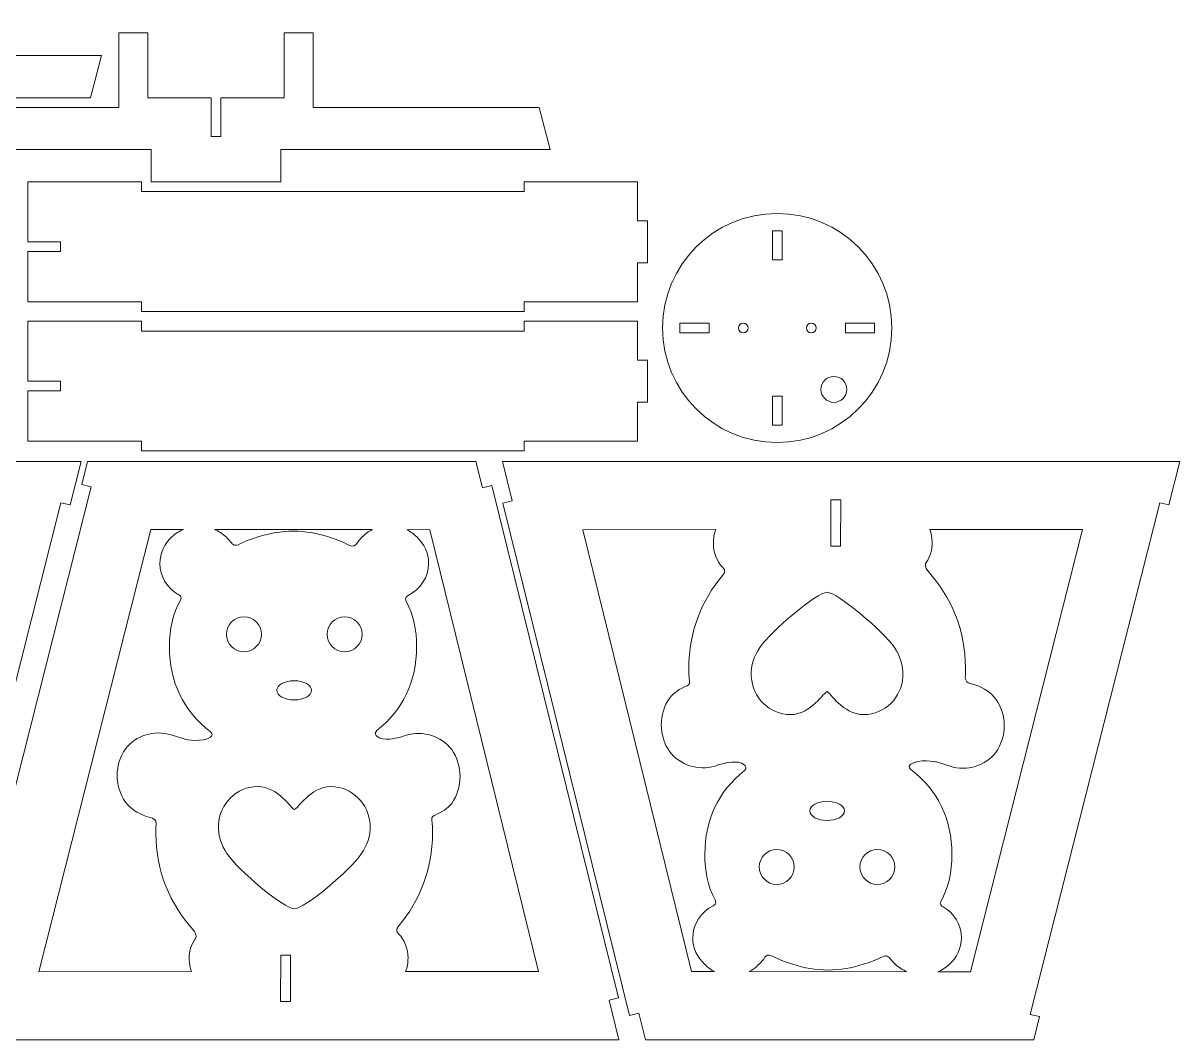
# Model space of a CAD drawing. Header units: millimetres. Extents: x -1476 to 1476, y -775 to 775.
# Drawn here: x -1112.3 to -755.6, y 85.1 to 398.8 of the extents above; entities that cross this region are included whole.
import ezdxf

# ---------------------------------------------------------------- set-up
doc = ezdxf.new("R2010")
doc.units = ezdxf.units.MM
doc.header["$MEASUREMENT"] = 0
doc.layers.add('Camada 1', color=7, linetype='Continuous')

msp = doc.modelspace()

# ---------------------------------------------------------------- linework, layer by layer
at = {"layer": 'Camada 1', "color": 250, "lineweight": 20}
for points, knots in [([(-1171.2643, 388.8284), (-1171.2643, 388.8284), (-1171.2643, 398.8284), (-1171.2643, 398.8284), (-1171.2643, 398.8284), (-1171.2643, 398.8284), (-1189.7643, 398.8284), (-1189.7643, 398.8284), (-1189.7643, 398.8284), (-1189.7643, 398.8284), (-1189.7643, 384.8284), (-1189.7643, 384.8284), (-1189.7643, 384.8284), (-1189.7643, 384.8284), (-1192.7643, 384.8284), (-1192.7643, 384.8284), (-1192.7643, 384.8284), (-1192.7643, 384.8284), (-1192.7643, 398.8284), (-1192.7643, 398.8284), (-1192.7643, 398.8284), (-1192.7643, 398.8284), (-1211.2643, 398.8284), (-1211.2643, 398.8284), (-1211.2643, 398.8284), (-1211.2643, 398.8284), (-1211.2643, 388.8284), (-1211.2643, 388.8284), (-1211.2643, 388.8284), (-1211.2643, 388.8284), (-1294.3153, 388.8284), (-1294.3153, 388.8284), (-1294.3153, 388.8284), (-1294.3153, 388.8284), (-1290.9606, 375.8284), (-1290.9606, 375.8284), (-1290.9606, 375.8284), (-1290.9606, 375.8284), (-1221.2643, 375.8284), (-1221.2643, 375.8284), (-1221.2643, 375.8284), (-1221.2643, 375.8284), (-1221.2643, 352.8284), (-1221.2643, 352.8284), (-1221.2643, 352.8284), (-1221.2643, 352.8284), (-1212.2643, 352.8284), (-1212.2643, 352.8284), (-1212.2643, 352.8284), (-1212.2643, 352.8284), (-1212.2643, 372.8284), (-1212.2643, 372.8284), (-1212.2643, 372.8284), (-1180.8564, 372.8284), (-1201.6722, 372.8284), (-1170.2643, 372.8284), (-1170.2643, 372.8284), (-1170.2643, 372.8284), (-1170.2643, 352.8284), (-1170.2643, 352.8284), (-1170.2643, 352.8284), (-1170.2643, 352.8284), (-1161.2643, 352.8284), (-1161.2643, 352.8284), (-1161.2643, 352.8284), (-1161.2643, 352.8284), (-1161.2643, 375.8284), (-1161.2643, 375.8284), (-1161.2643, 375.8284), (-1161.2643, 375.8284), (-1091.568, 375.8284), (-1091.568, 375.8284), (-1091.568, 375.8284), (-1091.568, 375.8284), (-1088.2133, 388.8284), (-1088.2133, 388.8284), (-1088.2133, 388.8284), (-1088.2133, 388.8284), (-1171.2643, 388.8284), (-1171.2643, 388.8284)], [0, 0, 0, 0, 0.04761905, 0.04761905, 0.04761905, 0.04761905, 0.0952381, 0.0952381, 0.0952381, 0.0952381, 0.14285714, 0.14285714, 0.14285714, 0.14285714, 0.19047619, 0.19047619, 0.19047619, 0.19047619, 0.23809524, 0.23809524, 0.23809524, 0.23809524, 0.28571429, 0.28571429, 0.28571429, 0.28571429, 0.33333333, 0.33333333, 0.33333333, 0.33333333, 0.38095238, 0.38095238, 0.38095238, 0.38095238, 0.42857143, 0.42857143, 0.42857143, 0.42857143, 0.47619048, 0.47619048, 0.47619048, 0.47619048, 0.52380952, 0.52380952, 0.52380952, 0.52380952, 0.57142857, 0.57142857, 0.57142857, 0.57142857, 0.61904762, 0.61904762, 0.61904762, 0.61904762, 0.66666667, 0.66666667, 0.66666667, 0.66666667, 0.71428571, 0.71428571, 0.71428571, 0.71428571, 0.76190476, 0.76190476, 0.76190476, 0.76190476, 0.80952381, 0.80952381, 0.80952381, 0.80952381, 0.85714286, 0.85714286, 0.85714286, 0.85714286, 0.9047619, 0.9047619, 0.9047619, 0.9047619, 1, 1, 1, 1]), ([(-1072.8329, 359.8284), (-1072.8329, 359.8284), (-1072.8329, 349.8284), (-1072.8329, 349.8284), (-1072.8329, 349.8284), (-1072.8329, 349.8284), (-1032.8329, 349.8284), (-1032.8329, 349.8284), (-1032.8329, 349.8284), (-1032.8329, 349.8284), (-1032.8329, 359.8284), (-1032.8329, 359.8284), (-1032.8329, 359.8284), (-1032.8329, 359.8284), (-949.7819, 359.8284), (-949.7819, 359.8284), (-949.7819, 359.8284), (-949.7819, 359.8284), (-953.1366, 372.8284), (-953.1366, 372.8284), (-953.1366, 372.8284), (-953.1366, 372.8284), (-1022.8329, 372.8284), (-1022.8329, 372.8284), (-1022.8329, 372.8284), (-1022.8329, 372.8284), (-1022.8329, 395.8284), (-1022.8329, 395.8284), (-1022.8329, 395.8284), (-1022.8329, 395.8284), (-1031.8329, 395.8284), (-1031.8329, 395.8284), (-1031.8329, 395.8284), (-1031.8329, 395.8284), (-1031.8329, 375.8284), (-1031.8329, 375.8284), (-1031.8329, 375.8284), (-1031.8329, 375.8284), (-1051.3329, 375.8284), (-1051.3329, 375.8284), (-1051.3329, 375.8284), (-1051.3329, 375.8284), (-1051.3329, 363.8284), (-1051.3329, 363.8284), (-1051.3329, 363.8284), (-1051.3329, 363.8284), (-1054.3329, 363.8284), (-1054.3329, 363.8284), (-1054.3329, 363.8284), (-1054.3329, 363.8284), (-1054.3329, 375.8284), (-1054.3329, 375.8284), (-1054.3329, 375.8284), (-1054.3329, 375.8284), (-1073.8329, 375.8284), (-1073.8329, 375.8284), (-1073.8329, 375.8284), (-1073.8329, 375.8284), (-1073.8329, 395.8284), (-1073.8329, 395.8284), (-1073.8329, 395.8284), (-1073.8329, 395.8284), (-1082.8329, 395.8284), (-1082.8329, 395.8284), (-1082.8329, 395.8284), (-1082.8329, 395.8284), (-1082.8329, 372.8284), (-1082.8329, 372.8284), (-1082.8329, 372.8284), (-1082.8329, 372.8284), (-1152.5292, 372.8284), (-1152.5292, 372.8284), (-1152.5292, 372.8284), (-1152.5292, 372.8284), (-1155.8839, 359.8284), (-1155.8839, 359.8284), (-1155.8839, 359.8284), (-1155.8839, 359.8284), (-1072.8329, 359.8284), (-1072.8329, 359.8284)], [0, 0, 0, 0, 0.04761905, 0.04761905, 0.04761905, 0.04761905, 0.0952381, 0.0952381, 0.0952381, 0.0952381, 0.14285714, 0.14285714, 0.14285714, 0.14285714, 0.19047619, 0.19047619, 0.19047619, 0.19047619, 0.23809524, 0.23809524, 0.23809524, 0.23809524, 0.28571429, 0.28571429, 0.28571429, 0.28571429, 0.33333333, 0.33333333, 0.33333333, 0.33333333, 0.38095238, 0.38095238, 0.38095238, 0.38095238, 0.42857143, 0.42857143, 0.42857143, 0.42857143, 0.47619048, 0.47619048, 0.47619048, 0.47619048, 0.52380952, 0.52380952, 0.52380952, 0.52380952, 0.57142857, 0.57142857, 0.57142857, 0.57142857, 0.61904762, 0.61904762, 0.61904762, 0.61904762, 0.66666667, 0.66666667, 0.66666667, 0.66666667, 0.71428571, 0.71428571, 0.71428571, 0.71428571, 0.76190476, 0.76190476, 0.76190476, 0.76190476, 0.80952381, 0.80952381, 0.80952381, 0.80952381, 0.85714286, 0.85714286, 0.85714286, 0.85714286, 0.9047619, 0.9047619, 0.9047619, 0.9047619, 1, 1, 1, 1]), ([(-1110.8329, 312.8284), (-1110.8329, 312.8284), (-1075.8329, 312.8284), (-1075.8329, 312.8284), (-1075.8329, 312.8284), (-1075.8329, 312.8284), (-1075.8329, 309.8284), (-1075.8329, 309.8284), (-1075.8329, 309.8284), (-1075.8329, 309.8284), (-957.8331, 309.8284), (-957.8331, 309.8284), (-957.8331, 309.8284), (-957.8331, 309.8284), (-957.8331, 312.8284), (-957.8331, 312.8284), (-957.8331, 312.8284), (-957.8331, 312.8284), (-922.8331, 312.8284), (-922.8331, 312.8284), (-922.8331, 312.8284), (-922.8331, 312.8284), (-922.8331, 324.8284), (-922.8331, 324.8284), (-922.8331, 324.8284), (-922.8331, 324.8284), (-919.7655, 324.8284), (-919.7655, 324.8284), (-919.7655, 324.8284), (-919.7655, 324.8284), (-919.7655, 337.8284), (-919.7655, 337.8284), (-919.7655, 337.8284), (-919.7655, 337.8284), (-922.8331, 337.8284), (-922.8331, 337.8284), (-922.8331, 337.8284), (-922.8331, 337.8284), (-922.8331, 349.8284), (-922.8331, 349.8284), (-922.8331, 349.8284), (-922.8331, 349.8284), (-957.8331, 349.8284), (-957.8331, 349.8284), (-957.8331, 349.8284), (-957.8331, 349.8284), (-957.8331, 346.8284), (-957.8331, 346.8284), (-957.8331, 346.8284), (-957.8331, 346.8284), (-1075.8329, 346.8284), (-1075.8329, 346.8284), (-1075.8329, 346.8284), (-1075.8329, 346.8284), (-1075.8329, 349.8284), (-1075.8329, 349.8284), (-1075.8329, 349.8284), (-1075.8329, 349.8284), (-1110.8329, 349.8284), (-1110.8329, 349.8284), (-1110.8329, 349.8284), (-1110.8329, 349.8284), (-1110.8329, 331.3284), (-1110.8329, 331.3284), (-1110.8329, 331.3284), (-1110.8329, 331.3284), (-1100.8329, 331.3284), (-1100.8329, 331.3284), (-1100.8329, 331.3284), (-1100.8329, 331.3284), (-1100.8329, 328.3284), (-1100.8329, 328.3284), (-1100.8329, 328.3284), (-1100.8329, 328.3284), (-1110.8329, 328.3284), (-1110.8329, 328.3284), (-1110.8329, 328.3284), (-1110.8329, 328.3284), (-1110.8329, 312.8284), (-1110.8329, 312.8284)], [0, 0, 0, 0, 0.04761905, 0.04761905, 0.04761905, 0.04761905, 0.0952381, 0.0952381, 0.0952381, 0.0952381, 0.14285714, 0.14285714, 0.14285714, 0.14285714, 0.19047619, 0.19047619, 0.19047619, 0.19047619, 0.23809524, 0.23809524, 0.23809524, 0.23809524, 0.28571429, 0.28571429, 0.28571429, 0.28571429, 0.33333333, 0.33333333, 0.33333333, 0.33333333, 0.38095238, 0.38095238, 0.38095238, 0.38095238, 0.42857143, 0.42857143, 0.42857143, 0.42857143, 0.47619048, 0.47619048, 0.47619048, 0.47619048, 0.52380952, 0.52380952, 0.52380952, 0.52380952, 0.57142857, 0.57142857, 0.57142857, 0.57142857, 0.61904762, 0.61904762, 0.61904762, 0.61904762, 0.66666667, 0.66666667, 0.66666667, 0.66666667, 0.71428571, 0.71428571, 0.71428571, 0.71428571, 0.76190476, 0.76190476, 0.76190476, 0.76190476, 0.80952381, 0.80952381, 0.80952381, 0.80952381, 0.85714286, 0.85714286, 0.85714286, 0.85714286, 0.9047619, 0.9047619, 0.9047619, 0.9047619, 1, 1, 1, 1]), ([(-844.386, 304.764), (-844.386, 285.2417), (-860.212, 269.4157), (-879.7343, 269.4157), (-879.7343, 269.4157), (-899.2566, 269.4157), (-915.0826, 285.2417), (-915.0826, 304.764), (-915.0826, 304.764), (-915.0826, 324.2863), (-899.2566, 340.1123), (-879.7343, 340.1123), (-879.7343, 340.1123), (-860.212, 340.1123), (-844.386, 324.2863), (-844.386, 304.764)], [0, 0, 0, 0, 0.2, 0.2, 0.2, 0.2, 0.4, 0.4, 0.4, 0.4, 0.6, 0.6, 0.6, 0.6, 1, 1, 1, 1]), ([(-878.2343, 334.764), (-878.2343, 334.764), (-878.2343, 325.764), (-878.2343, 325.764), (-878.2343, 325.764), (-878.2343, 325.764), (-881.2343, 325.764), (-881.2343, 325.764), (-881.2343, 325.764), (-881.2343, 325.764), (-881.2343, 334.764), (-881.2343, 334.764), (-881.2343, 334.764), (-881.2343, 334.764), (-878.2343, 334.764), (-878.2343, 334.764)], [0, 0, 0, 0, 0.2, 0.2, 0.2, 0.2, 0.4, 0.4, 0.4, 0.4, 0.6, 0.6, 0.6, 0.6, 1, 1, 1, 1]), ([(-1110.8329, 269.8284), (-1110.8329, 269.8284), (-1075.8329, 269.8284), (-1075.8329, 269.8284), (-1075.8329, 269.8284), (-1075.8329, 269.8284), (-1075.8329, 266.8284), (-1075.8329, 266.8284), (-1075.8329, 266.8284), (-1075.8329, 266.8284), (-957.8331, 266.8284), (-957.8331, 266.8284), (-957.8331, 266.8284), (-957.8331, 266.8284), (-957.8331, 269.8284), (-957.8331, 269.8284), (-957.8331, 269.8284), (-957.8331, 269.8284), (-922.8331, 269.8284), (-922.8331, 269.8284), (-922.8331, 269.8284), (-922.8331, 269.8284), (-922.8331, 281.8284), (-922.8331, 281.8284), (-922.8331, 281.8284), (-922.8331, 281.8284), (-919.7655, 281.8284), (-919.7655, 281.8284), (-919.7655, 281.8284), (-919.7655, 281.8284), (-919.7655, 294.8284), (-919.7655, 294.8284), (-919.7655, 294.8284), (-919.7655, 294.8284), (-922.8331, 294.8284), (-922.8331, 294.8284), (-922.8331, 294.8284), (-922.8331, 294.8284), (-922.8331, 306.8284), (-922.8331, 306.8284), (-922.8331, 306.8284), (-922.8331, 306.8284), (-957.8331, 306.8284), (-957.8331, 306.8284), (-957.8331, 306.8284), (-957.8331, 306.8284), (-957.8331, 303.8284), (-957.8331, 303.8284), (-957.8331, 303.8284), (-957.8331, 303.8284), (-1075.8329, 303.8284), (-1075.8329, 303.8284), (-1075.8329, 303.8284), (-1075.8329, 303.8284), (-1075.8329, 306.8284), (-1075.8329, 306.8284), (-1075.8329, 306.8284), (-1075.8329, 306.8284), (-1110.8329, 306.8284), (-1110.8329, 306.8284), (-1110.8329, 306.8284), (-1110.8329, 306.8284), (-1110.8329, 288.3284), (-1110.8329, 288.3284), (-1110.8329, 288.3284), (-1110.8329, 288.3284), (-1100.8329, 288.3284), (-1100.8329, 288.3284), (-1100.8329, 288.3284), (-1100.8329, 288.3284), (-1100.8329, 285.3284), (-1100.8329, 285.3284), (-1100.8329, 285.3284), (-1100.8329, 285.3284), (-1110.8329, 285.3284), (-1110.8329, 285.3284), (-1110.8329, 285.3284), (-1110.8329, 285.3284), (-1110.8329, 269.8284), (-1110.8329, 269.8284)], [0, 0, 0, 0, 0.04761905, 0.04761905, 0.04761905, 0.04761905, 0.0952381, 0.0952381, 0.0952381, 0.0952381, 0.14285714, 0.14285714, 0.14285714, 0.14285714, 0.19047619, 0.19047619, 0.19047619, 0.19047619, 0.23809524, 0.23809524, 0.23809524, 0.23809524, 0.28571429, 0.28571429, 0.28571429, 0.28571429, 0.33333333, 0.33333333, 0.33333333, 0.33333333, 0.38095238, 0.38095238, 0.38095238, 0.38095238, 0.42857143, 0.42857143, 0.42857143, 0.42857143, 0.47619048, 0.47619048, 0.47619048, 0.47619048, 0.52380952, 0.52380952, 0.52380952, 0.52380952, 0.57142857, 0.57142857, 0.57142857, 0.57142857, 0.61904762, 0.61904762, 0.61904762, 0.61904762, 0.66666667, 0.66666667, 0.66666667, 0.66666667, 0.71428571, 0.71428571, 0.71428571, 0.71428571, 0.76190476, 0.76190476, 0.76190476, 0.76190476, 0.80952381, 0.80952381, 0.80952381, 0.80952381, 0.85714286, 0.85714286, 0.85714286, 0.85714286, 0.9047619, 0.9047619, 0.9047619, 0.9047619, 1, 1, 1, 1]), ([(-900.7343, 303.264), (-900.7343, 303.264), (-909.7343, 303.264), (-909.7343, 303.264), (-909.7343, 303.264), (-909.7343, 303.264), (-909.7343, 306.264), (-909.7343, 306.264), (-909.7343, 306.264), (-909.7343, 306.264), (-900.7343, 306.264), (-900.7343, 306.264), (-900.7343, 306.264), (-900.7343, 306.264), (-900.7343, 303.264), (-900.7343, 303.264)], [0, 0, 0, 0, 0.2, 0.2, 0.2, 0.2, 0.4, 0.4, 0.4, 0.4, 0.6, 0.6, 0.6, 0.6, 1, 1, 1, 1]), ([(-888.7343, 304.764), (-888.7343, 303.9355), (-889.4058, 303.264), (-890.2343, 303.264), (-890.2343, 303.264), (-891.0628, 303.264), (-891.7343, 303.9355), (-891.7343, 304.764), (-891.7343, 304.764), (-891.7343, 305.5925), (-891.0628, 306.264), (-890.2343, 306.264), (-890.2343, 306.264), (-889.4058, 306.264), (-888.7343, 305.5925), (-888.7343, 304.764)], [0, 0, 0, 0, 0.2, 0.2, 0.2, 0.2, 0.4, 0.4, 0.4, 0.4, 0.6, 0.6, 0.6, 0.6, 1, 1, 1, 1]), ([(-867.7343, 304.764), (-867.7343, 303.9355), (-868.4058, 303.264), (-869.2343, 303.264), (-869.2343, 303.264), (-870.0628, 303.264), (-870.7343, 303.9355), (-870.7343, 304.764), (-870.7343, 304.764), (-870.7343, 305.5925), (-870.0628, 306.264), (-869.2343, 306.264), (-869.2343, 306.264), (-868.4058, 306.264), (-867.7343, 305.5925), (-867.7343, 304.764)], [0, 0, 0, 0, 0.2, 0.2, 0.2, 0.2, 0.4, 0.4, 0.4, 0.4, 0.6, 0.6, 0.6, 0.6, 1, 1, 1, 1]), ([(-849.7343, 303.264), (-849.7343, 303.264), (-858.7343, 303.264), (-858.7343, 303.264), (-858.7343, 303.264), (-858.7343, 303.264), (-858.7343, 306.264), (-858.7343, 306.264), (-858.7343, 306.264), (-858.7343, 306.264), (-849.7343, 306.264), (-849.7343, 306.264), (-849.7343, 306.264), (-849.7343, 306.264), (-849.7343, 303.264), (-849.7343, 303.264)], [0, 0, 0, 0, 0.2, 0.2, 0.2, 0.2, 0.4, 0.4, 0.4, 0.4, 0.6, 0.6, 0.6, 0.6, 1, 1, 1, 1]), ([(-858.2714, 285.8169), (-858.2714, 283.6077), (-860.0622, 281.8169), (-862.2714, 281.8169), (-862.2714, 281.8169), (-864.4806, 281.8169), (-866.2714, 283.6077), (-866.2714, 285.8169), (-866.2714, 285.8169), (-866.2714, 288.0261), (-864.4806, 289.8169), (-862.2714, 289.8169), (-862.2714, 289.8169), (-860.0622, 289.8169), (-858.2714, 288.0261), (-858.2714, 285.8169)], [0, 0, 0, 0, 0.2, 0.2, 0.2, 0.2, 0.4, 0.4, 0.4, 0.4, 0.6, 0.6, 0.6, 0.6, 1, 1, 1, 1]), ([(-878.2343, 283.764), (-878.2343, 283.764), (-878.2343, 274.764), (-878.2343, 274.764), (-878.2343, 274.764), (-878.2343, 274.764), (-881.2343, 274.764), (-881.2343, 274.764), (-881.2343, 274.764), (-881.2343, 274.764), (-881.2343, 283.764), (-881.2343, 283.764), (-881.2343, 283.764), (-881.2343, 283.764), (-878.2343, 283.764), (-878.2343, 283.764)], [0, 0, 0, 0, 0.2, 0.2, 0.2, 0.2, 0.4, 0.4, 0.4, 0.4, 0.6, 0.6, 0.6, 0.6, 1, 1, 1, 1]), ([(-1264.2218, 92.5799), (-1264.2218, 92.5799), (-1261.312, 93.3002), (-1261.312, 93.3002), (-1261.312, 93.3002), (-1261.312, 93.3002), (-1259.2839, 85.1071), (-1259.2839, 85.1071), (-1259.2839, 85.1071), (-1259.2839, 85.1071), (-1139.5134, 85.1071), (-1139.5134, 85.1071), (-1139.5134, 85.1071), (-1139.5134, 85.1071), (-1137.7279, 92.2708), (-1137.7279, 92.2708), (-1137.7279, 92.2708), (-1137.7279, 92.2708), (-1140.604, 92.9877), (-1140.604, 92.9877), (-1140.604, 92.9877), (-1140.604, 92.9877), (-1100.6555, 250.8583), (-1100.6555, 250.8583), (-1100.6555, 250.8583), (-1100.6555, 250.8583), (-1097.8071, 250.1483), (-1097.8071, 250.1483), (-1097.8071, 250.1483), (-1097.8071, 250.1483), (-1094.4352, 263.6148), (-1094.4352, 263.6148), (-1094.4352, 263.6148), (-1094.4352, 263.6148), (-1303.3808, 263.6148), (-1303.3808, 263.6148), (-1303.3808, 263.6148), (-1303.3808, 263.6148), (-1300.3563, 251.3967), (-1300.3563, 251.3967), (-1300.3563, 251.3967), (-1300.3563, 251.3967), (-1303.2683, 250.6758), (-1303.2683, 250.6758), (-1303.2683, 250.6758), (-1303.2683, 250.6758), (-1264.2218, 92.5799), (-1264.2218, 92.5799)], [0, 0, 0, 0, 0.07692308, 0.07692308, 0.07692308, 0.07692308, 0.15384615, 0.15384615, 0.15384615, 0.15384615, 0.23076923, 0.23076923, 0.23076923, 0.23076923, 0.30769231, 0.30769231, 0.30769231, 0.30769231, 0.38461538, 0.38461538, 0.38461538, 0.38461538, 0.46153846, 0.46153846, 0.46153846, 0.46153846, 0.53846154, 0.53846154, 0.53846154, 0.53846154, 0.61538462, 0.61538462, 0.61538462, 0.61538462, 0.69230769, 0.69230769, 0.69230769, 0.69230769, 0.76923077, 0.76923077, 0.76923077, 0.76923077, 0.84615385, 0.84615385, 0.84615385, 0.84615385, 1, 1, 1, 1]), ([(-967.7268, 256.1419), (-967.7268, 256.1419), (-970.6366, 255.4216), (-970.6366, 255.4216), (-970.6366, 255.4216), (-970.6366, 255.4216), (-972.6647, 263.6147), (-972.6647, 263.6147), (-972.6647, 263.6147), (-972.6647, 263.6147), (-1092.4352, 263.6147), (-1092.4352, 263.6147), (-1092.4352, 263.6147), (-1092.4352, 263.6147), (-1094.2207, 256.451), (-1094.2207, 256.451), (-1094.2207, 256.451), (-1094.2207, 256.451), (-1091.3446, 255.7341), (-1091.3446, 255.7341), (-1091.3446, 255.7341), (-1091.3446, 255.7341), (-1131.2931, 97.8635), (-1131.2931, 97.8635), (-1131.2931, 97.8635), (-1131.2931, 97.8635), (-1134.1415, 98.5735), (-1134.1415, 98.5735), (-1134.1415, 98.5735), (-1134.1415, 98.5735), (-1137.5134, 85.107), (-1137.5134, 85.107), (-1137.5134, 85.107), (-1137.5134, 85.107), (-928.5678, 85.107), (-928.5678, 85.107), (-928.5678, 85.107), (-928.5678, 85.107), (-931.5923, 97.3251), (-931.5923, 97.3251), (-931.5923, 97.3251), (-931.5923, 97.3251), (-928.6803, 98.046), (-928.6803, 98.046), (-928.6803, 98.046), (-928.6803, 98.046), (-967.7268, 256.1419), (-967.7268, 256.1419)], [0, 0, 0, 0, 0.07692308, 0.07692308, 0.07692308, 0.07692308, 0.15384615, 0.15384615, 0.15384615, 0.15384615, 0.23076923, 0.23076923, 0.23076923, 0.23076923, 0.30769231, 0.30769231, 0.30769231, 0.30769231, 0.38461538, 0.38461538, 0.38461538, 0.38461538, 0.46153846, 0.46153846, 0.46153846, 0.46153846, 0.53846154, 0.53846154, 0.53846154, 0.53846154, 0.61538462, 0.61538462, 0.61538462, 0.61538462, 0.69230769, 0.69230769, 0.69230769, 0.69230769, 0.76923077, 0.76923077, 0.76923077, 0.76923077, 0.84615385, 0.84615385, 0.84615385, 0.84615385, 1, 1, 1, 1]), ([(-925.3407, 92.5799), (-925.3407, 92.5799), (-922.4309, 93.3002), (-922.4309, 93.3002), (-922.4309, 93.3002), (-922.4309, 93.3002), (-920.4028, 85.1071), (-920.4028, 85.1071), (-920.4028, 85.1071), (-920.4028, 85.1071), (-800.6323, 85.1071), (-800.6323, 85.1071), (-800.6323, 85.1071), (-800.6323, 85.1071), (-798.8468, 92.2708), (-798.8468, 92.2708), (-798.8468, 92.2708), (-798.8468, 92.2708), (-801.7229, 92.9877), (-801.7229, 92.9877), (-801.7229, 92.9877), (-801.7229, 92.9877), (-761.7744, 250.8583), (-761.7744, 250.8583), (-761.7744, 250.8583), (-761.7744, 250.8583), (-758.926, 250.1483), (-758.926, 250.1483), (-758.926, 250.1483), (-758.926, 250.1483), (-755.5541, 263.6148), (-755.5541, 263.6148), (-755.5541, 263.6148), (-755.5541, 263.6148), (-964.4997, 263.6148), (-964.4997, 263.6148), (-964.4997, 263.6148), (-964.4997, 263.6148), (-961.4752, 251.3967), (-961.4752, 251.3967), (-961.4752, 251.3967), (-961.4752, 251.3967), (-964.3872, 250.6758), (-964.3872, 250.6758), (-964.3872, 250.6758), (-964.3872, 250.6758), (-925.3407, 92.5799), (-925.3407, 92.5799)], [0, 0, 0, 0, 0.07692308, 0.07692308, 0.07692308, 0.07692308, 0.15384615, 0.15384615, 0.15384615, 0.15384615, 0.23076923, 0.23076923, 0.23076923, 0.23076923, 0.30769231, 0.30769231, 0.30769231, 0.30769231, 0.38461538, 0.38461538, 0.38461538, 0.38461538, 0.46153846, 0.46153846, 0.46153846, 0.46153846, 0.53846154, 0.53846154, 0.53846154, 0.53846154, 0.61538462, 0.61538462, 0.61538462, 0.61538462, 0.69230769, 0.69230769, 0.69230769, 0.69230769, 0.76923077, 0.76923077, 0.76923077, 0.76923077, 0.84615385, 0.84615385, 0.84615385, 0.84615385, 1, 1, 1, 1]), ([(-863.203, 237.4504), (-863.203, 237.4504), (-863.1607, 251.7761), (-863.1607, 251.7761), (-863.1607, 251.7761), (-863.1607, 251.7761), (-860.1607, 251.7673), (-860.1607, 251.7673), (-860.1607, 251.7673), (-860.1607, 251.7673), (-860.2029, 237.4415), (-860.2029, 237.4415), (-860.2029, 237.4415), (-860.2029, 237.4415), (-863.203, 237.4504), (-863.203, 237.4504)], [0, 0, 0, 0, 0.2, 0.2, 0.2, 0.2, 0.4, 0.4, 0.4, 0.4, 0.6, 0.6, 0.6, 0.6, 1, 1, 1, 1]), ([(-1107.5022, 106.147), (-1107.5022, 106.147), (-1072.9645, 242.6355), (-1072.9645, 242.6355), (-1072.9645, 242.6355), (-1072.9645, 242.6355), (-1062.8516, 242.6231), (-1062.8516, 242.6231), (-1062.8516, 242.6231), (-1064.1618, 242.0759), (-1065.3973, 241.2921), (-1066.4928, 240.2714), (-1066.4928, 240.2714), (-1068.7523, 238.2131), (-1070.1567, 235.3309), (-1070.1567, 232.1397), (-1070.1567, 232.1397), (-1070.1567, 228.096), (-1067.9017, 224.5513), (-1064.5094, 222.5468), (-1064.5094, 222.5468), (-1064.1172, 222.3138), (-1063.187, 221.732), (-1063.7379, 221.0346), (-1063.7379, 221.0346), (-1066.2457, 216.3484), (-1067.2043, 211.9493), (-1067.2043, 206.3696), (-1067.2043, 206.3696), (-1067.2043, 195.5021), (-1062.9187, 186.6343), (-1054.5243, 180.1856), (-1054.5243, 180.1856), (-1053.5962, 179.4338), (-1054.1622, 178.8241), (-1054.5025, 178.5581), (-1054.5025, 178.5581), (-1056.8467, 176.7408), (-1062.4177, 177.8586), (-1062.4177, 177.8586), (-1062.4177, 177.8586), (-1062.4177, 177.8586), (-1066.6293, 179.1922), (-1066.6293, 179.1922), (-1066.6293, 179.1922), (-1071.9295, 180.867), (-1077.5001, 179.0023), (-1080.7926, 174.9254), (-1080.7926, 174.9254), (-1084.1771, 169.955), (-1084.1771, 163.4203), (-1080.7926, 158.4499), (-1080.7926, 158.4499), (-1079.2286, 156.5077), (-1077.0952, 154.9885), (-1074.5401, 154.1798), (-1074.5401, 154.1798), (-1074.5401, 154.1798), (-1072.4814, 153.5286), (-1072.4814, 153.5286), (-1072.4814, 153.5286), (-1072.4814, 153.5286), (-1071.2093, 153.0931), (-1071.3028, 151.7006), (-1071.3028, 151.7006), (-1071.3988, 150.2845), (-1071.3765, 150.2712), (-1071.3765, 148.8221), (-1071.3765, 148.8221), (-1071.3765, 137.2943), (-1066.9929, 126.8146), (-1059.8382, 119.0217), (-1059.8382, 119.0217), (-1059.3606, 118.503), (-1058.6161, 117.1828), (-1059.2653, 116.2741), (-1059.2653, 116.2741), (-1060.5938, 114.4044), (-1061.1236, 112.4507), (-1061.1019, 109.9797), (-1061.1019, 109.9797), (-1061.0893, 108.6381), (-1060.8462, 107.3529), (-1060.411, 106.1607), (-1060.411, 106.1607), (-1060.411, 106.1607), (-1107.5022, 106.147), (-1107.5022, 106.147)], [0, 0, 0, 0, 0.04347826, 0.04347826, 0.04347826, 0.04347826, 0.08695652, 0.08695652, 0.08695652, 0.08695652, 0.13043478, 0.13043478, 0.13043478, 0.13043478, 0.17391304, 0.17391304, 0.17391304, 0.17391304, 0.2173913, 0.2173913, 0.2173913, 0.2173913, 0.26086957, 0.26086957, 0.26086957, 0.26086957, 0.30434783, 0.30434783, 0.30434783, 0.30434783, 0.34782609, 0.34782609, 0.34782609, 0.34782609, 0.39130435, 0.39130435, 0.39130435, 0.39130435, 0.43478261, 0.43478261, 0.43478261, 0.43478261, 0.47826087, 0.47826087, 0.47826087, 0.47826087, 0.52173913, 0.52173913, 0.52173913, 0.52173913, 0.56521739, 0.56521739, 0.56521739, 0.56521739, 0.60869565, 0.60869565, 0.60869565, 0.60869565, 0.65217391, 0.65217391, 0.65217391, 0.65217391, 0.69565217, 0.69565217, 0.69565217, 0.69565217, 0.73913043, 0.73913043, 0.73913043, 0.73913043, 0.7826087, 0.7826087, 0.7826087, 0.7826087, 0.82608696, 0.82608696, 0.82608696, 0.82608696, 0.86956522, 0.86956522, 0.86956522, 0.86956522, 0.91304348, 0.91304348, 0.91304348, 0.91304348, 1, 1, 1, 1]), ([(-1053.3337, 242.6114), (-1053.3337, 242.6114), (-1004.6995, 242.5516), (-1004.6995, 242.5516), (-1004.6995, 242.5516), (-1005.8121, 241.9679), (-1006.8329, 241.2011), (-1007.7151, 240.2714), (-1007.7151, 240.2714), (-1008.4139, 239.6348), (-1009.0312, 238.9193), (-1009.5504, 238.1401), (-1009.5504, 238.1401), (-1009.8099, 237.7505), (-1010.4696, 237.0029), (-1011.8468, 237.7376), (-1011.8468, 237.7376), (-1013.9919, 238.8663), (-1016.0292, 239.6879), (-1018.1166, 240.2714), (-1018.1166, 240.2714), (-1025.1727, 242.6525), (-1032.815, 242.6525), (-1039.8711, 240.2714), (-1039.8711, 240.2714), (-1041.9416, 239.7032), (-1043.9605, 238.9165), (-1046.053, 237.8614), (-1046.053, 237.8614), (-1047.3013, 237.2773), (-1048.0314, 238.3904), (-1048.4498, 238.9137), (-1048.4498, 238.9137), (-1048.8345, 239.3976), (-1049.2596, 239.8516), (-1049.7199, 240.2714), (-1049.7199, 240.2714), (-1050.8078, 241.285), (-1052.0337, 242.0646), (-1053.3337, 242.6114)], [0, 0, 0, 0, 0.09090909, 0.09090909, 0.09090909, 0.09090909, 0.18181818, 0.18181818, 0.18181818, 0.18181818, 0.27272727, 0.27272727, 0.27272727, 0.27272727, 0.36363636, 0.36363636, 0.36363636, 0.36363636, 0.45454545, 0.45454545, 0.45454545, 0.45454545, 0.54545455, 0.54545455, 0.54545455, 0.54545455, 0.63636364, 0.63636364, 0.63636364, 0.63636364, 0.72727273, 0.72727273, 0.72727273, 0.72727273, 0.81818182, 0.81818182, 0.81818182, 0.81818182, 1, 1, 1, 1]), ([(-993.9301, 242.5383), (-993.9301, 242.5383), (-986.9217, 242.5297), (-986.9217, 242.5297), (-986.9217, 242.5297), (-986.9217, 242.5297), (-953.3858, 106.1919), (-953.3858, 106.1919), (-953.3858, 106.1919), (-953.3858, 106.1919), (-994.3541, 106.18), (-994.3541, 106.18), (-994.3541, 106.18), (-993.8702, 107.4651), (-993.6106, 108.8595), (-993.6236, 110.315), (-993.6236, 110.315), (-993.6498, 113.2238), (-994.6132, 116.0041), (-996.5608, 117.8665), (-996.5608, 117.8665), (-997.5759, 118.8343), (-996.8502, 119.8472), (-996.4559, 120.3111), (-996.4559, 120.3111), (-989.9788, 127.9518), (-986.0571, 137.92), (-986.0571, 148.8221), (-986.0571, 148.8221), (-986.0571, 150.6003), (-986.0393, 151.2451), (-986.2423, 152.9686), (-986.2423, 152.9686), (-986.5211, 153.9731), (-985.4446, 154.4219), (-985.2639, 154.4895), (-985.2639, 154.4895), (-983.1824, 155.2673), (-981.4615, 156.507), (-980.1541, 158.054), (-980.1541, 158.054), (-976.6911, 163.0686), (-976.6911, 169.7023), (-980.1541, 174.7168), (-980.1541, 174.7168), (-983.3858, 178.774), (-988.8676, 180.6866), (-994.1469, 179.1203), (-994.1469, 179.1203), (-994.1469, 179.1203), (-995.9529, 178.4971), (-996.5802, 178.399), (-996.5802, 178.399), (-997.336, 178.2791), (-1001.0184, 177.0962), (-1003.1663, 178.7387), (-1003.1663, 178.7387), (-1003.563, 179.0438), (-1004.0293, 179.7913), (-1003.2734, 180.5298), (-1003.2734, 180.5298), (-995.0921, 186.9767), (-991.0006, 195.6634), (-991.0006, 206.3696), (-991.0006, 206.3696), (-991.0005, 211.8476), (-991.7608, 215.8296), (-994.1815, 220.4507), (-994.1815, 220.4507), (-994.7458, 221.6601), (-993.9394, 222.0025), (-993.539, 222.2094), (-993.539, 222.2094), (-989.8063, 224.1331), (-987.2746, 227.8589), (-987.2746, 232.1397), (-987.2746, 232.1397), (-987.2746, 235.3309), (-988.6798, 238.2131), (-990.9395, 240.2714), (-990.9395, 240.2714), (-991.815, 241.1941), (-992.8272, 241.9562), (-993.9301, 242.5383)], [0, 0, 0, 0, 0.04545455, 0.04545455, 0.04545455, 0.04545455, 0.09090909, 0.09090909, 0.09090909, 0.09090909, 0.13636364, 0.13636364, 0.13636364, 0.13636364, 0.18181818, 0.18181818, 0.18181818, 0.18181818, 0.22727273, 0.22727273, 0.22727273, 0.22727273, 0.27272727, 0.27272727, 0.27272727, 0.27272727, 0.31818182, 0.31818182, 0.31818182, 0.31818182, 0.36363636, 0.36363636, 0.36363636, 0.36363636, 0.40909091, 0.40909091, 0.40909091, 0.40909091, 0.45454545, 0.45454545, 0.45454545, 0.45454545, 0.5, 0.5, 0.5, 0.5, 0.54545455, 0.54545455, 0.54545455, 0.54545455, 0.59090909, 0.59090909, 0.59090909, 0.59090909, 0.63636364, 0.63636364, 0.63636364, 0.63636364, 0.68181818, 0.68181818, 0.68181818, 0.68181818, 0.72727273, 0.72727273, 0.72727273, 0.72727273, 0.77272727, 0.77272727, 0.77272727, 0.77272727, 0.81818182, 0.81818182, 0.81818182, 0.81818182, 0.86363636, 0.86363636, 0.86363636, 0.86363636, 0.90909091, 0.90909091, 0.90909091, 0.90909091, 1, 1, 1, 1]), ([(-899.1374, 106.1835), (-899.1374, 106.1835), (-906.1458, 106.1921), (-906.1458, 106.1921), (-906.1458, 106.1921), (-906.1458, 106.1921), (-939.6817, 242.5299), (-939.6817, 242.5299), (-939.6817, 242.5299), (-939.6817, 242.5299), (-898.7134, 242.5418), (-898.7134, 242.5418), (-898.7134, 242.5418), (-899.1973, 241.2567), (-899.4569, 239.8623), (-899.4439, 238.4068), (-899.4439, 238.4068), (-899.4177, 235.498), (-898.4543, 232.7177), (-896.5067, 230.8553), (-896.5067, 230.8553), (-895.4916, 229.8875), (-896.2173, 228.8746), (-896.6116, 228.4107), (-896.6116, 228.4107), (-903.0887, 220.77), (-907.0104, 210.8018), (-907.0104, 199.8997), (-907.0104, 199.8997), (-907.0104, 198.1215), (-907.0282, 197.4767), (-906.8252, 195.7532), (-906.8252, 195.7532), (-906.5464, 194.7487), (-907.6229, 194.2999), (-907.8036, 194.2323), (-907.8036, 194.2323), (-909.8851, 193.4545), (-911.606, 192.2148), (-912.9134, 190.6678), (-912.9134, 190.6678), (-916.3764, 185.6532), (-916.3764, 179.0195), (-912.9134, 174.005), (-912.9134, 174.005), (-909.6817, 169.9478), (-904.1999, 168.0352), (-898.9206, 169.6015), (-898.9206, 169.6015), (-898.9206, 169.6015), (-897.1146, 170.2247), (-896.4873, 170.3228), (-896.4873, 170.3228), (-895.7315, 170.4427), (-892.0491, 171.6256), (-889.9012, 169.9831), (-889.9012, 169.9831), (-889.5045, 169.678), (-889.0382, 168.9305), (-889.7941, 168.192), (-889.7941, 168.192), (-897.9754, 161.7451), (-902.0669, 153.0584), (-902.0669, 142.3522), (-902.0669, 142.3522), (-902.067, 136.8742), (-901.3067, 132.8922), (-898.886, 128.2711), (-898.886, 128.2711), (-898.3217, 127.0617), (-899.1281, 126.7193), (-899.5285, 126.5124), (-899.5285, 126.5124), (-903.2612, 124.5887), (-905.7929, 120.8629), (-905.7929, 116.5821), (-905.7929, 116.5821), (-905.7929, 113.3909), (-904.3877, 110.5087), (-902.128, 108.4504), (-902.128, 108.4504), (-901.2525, 107.5277), (-900.2403, 106.7656), (-899.1374, 106.1835)], [0, 0, 0, 0, 0.04545455, 0.04545455, 0.04545455, 0.04545455, 0.09090909, 0.09090909, 0.09090909, 0.09090909, 0.13636364, 0.13636364, 0.13636364, 0.13636364, 0.18181818, 0.18181818, 0.18181818, 0.18181818, 0.22727273, 0.22727273, 0.22727273, 0.22727273, 0.27272727, 0.27272727, 0.27272727, 0.27272727, 0.31818182, 0.31818182, 0.31818182, 0.31818182, 0.36363636, 0.36363636, 0.36363636, 0.36363636, 0.40909091, 0.40909091, 0.40909091, 0.40909091, 0.45454545, 0.45454545, 0.45454545, 0.45454545, 0.5, 0.5, 0.5, 0.5, 0.54545455, 0.54545455, 0.54545455, 0.54545455, 0.59090909, 0.59090909, 0.59090909, 0.59090909, 0.63636364, 0.63636364, 0.63636364, 0.63636364, 0.68181818, 0.68181818, 0.68181818, 0.68181818, 0.72727273, 0.72727273, 0.72727273, 0.72727273, 0.77272727, 0.77272727, 0.77272727, 0.77272727, 0.81818182, 0.81818182, 0.81818182, 0.81818182, 0.86363636, 0.86363636, 0.86363636, 0.86363636, 0.90909091, 0.90909091, 0.90909091, 0.90909091, 1, 1, 1, 1]), ([(-785.5653, 242.5748), (-785.5653, 242.5748), (-820.103, 106.0863), (-820.103, 106.0863), (-820.103, 106.0863), (-820.103, 106.0863), (-830.2159, 106.0987), (-830.2159, 106.0987), (-830.2159, 106.0987), (-828.9057, 106.6459), (-827.6702, 107.4297), (-826.5747, 108.4504), (-826.5747, 108.4504), (-824.3152, 110.5087), (-822.9108, 113.3909), (-822.9108, 116.5821), (-822.9108, 116.5821), (-822.9108, 120.6258), (-825.1658, 124.1705), (-828.5581, 126.175), (-828.5581, 126.175), (-828.9503, 126.408), (-829.8805, 126.9898), (-829.3296, 127.6872), (-829.3296, 127.6872), (-826.8218, 132.3734), (-825.8632, 136.7725), (-825.8632, 142.3522), (-825.8632, 142.3522), (-825.8632, 153.2197), (-830.1488, 162.0875), (-838.5432, 168.5362), (-838.5432, 168.5362), (-839.4713, 169.288), (-838.9053, 169.8977), (-838.565, 170.1637), (-838.565, 170.1637), (-836.2208, 171.981), (-830.6498, 170.8632), (-830.6498, 170.8632), (-830.6498, 170.8632), (-830.6498, 170.8632), (-826.4382, 169.5296), (-826.4382, 169.5296), (-826.4382, 169.5296), (-821.138, 167.8548), (-815.5674, 169.7195), (-812.2749, 173.7964), (-812.2749, 173.7964), (-808.8904, 178.7668), (-808.8904, 185.3015), (-812.2749, 190.2719), (-812.2749, 190.2719), (-813.8389, 192.2141), (-815.9723, 193.7333), (-818.5274, 194.542), (-818.5274, 194.542), (-818.5274, 194.542), (-820.5861, 195.1932), (-820.5861, 195.1932), (-820.5861, 195.1932), (-820.5861, 195.1932), (-821.8582, 195.6287), (-821.7647, 197.0212), (-821.7647, 197.0212), (-821.6687, 198.4373), (-821.691, 198.4506), (-821.691, 199.8997), (-821.691, 199.8997), (-821.691, 211.4275), (-826.0746, 221.9072), (-833.2293, 229.7001), (-833.2293, 229.7001), (-833.7069, 230.2188), (-834.4514, 231.539), (-833.8022, 232.4477), (-833.8022, 232.4477), (-832.4737, 234.3174), (-831.9439, 236.2711), (-831.9656, 238.7421), (-831.9656, 238.7421), (-831.9782, 240.0837), (-832.2213, 241.3689), (-832.6565, 242.5611), (-832.6565, 242.5611), (-832.6565, 242.5611), (-785.5653, 242.5748), (-785.5653, 242.5748)], [0, 0, 0, 0, 0.04347826, 0.04347826, 0.04347826, 0.04347826, 0.08695652, 0.08695652, 0.08695652, 0.08695652, 0.13043478, 0.13043478, 0.13043478, 0.13043478, 0.17391304, 0.17391304, 0.17391304, 0.17391304, 0.2173913, 0.2173913, 0.2173913, 0.2173913, 0.26086957, 0.26086957, 0.26086957, 0.26086957, 0.30434783, 0.30434783, 0.30434783, 0.30434783, 0.34782609, 0.34782609, 0.34782609, 0.34782609, 0.39130435, 0.39130435, 0.39130435, 0.39130435, 0.43478261, 0.43478261, 0.43478261, 0.43478261, 0.47826087, 0.47826087, 0.47826087, 0.47826087, 0.52173913, 0.52173913, 0.52173913, 0.52173913, 0.56521739, 0.56521739, 0.56521739, 0.56521739, 0.60869565, 0.60869565, 0.60869565, 0.60869565, 0.65217391, 0.65217391, 0.65217391, 0.65217391, 0.69565217, 0.69565217, 0.69565217, 0.69565217, 0.73913043, 0.73913043, 0.73913043, 0.73913043, 0.7826087, 0.7826087, 0.7826087, 0.7826087, 0.82608696, 0.82608696, 0.82608696, 0.82608696, 0.86956522, 0.86956522, 0.86956522, 0.86956522, 0.91304348, 0.91304348, 0.91304348, 0.91304348, 1, 1, 1, 1]), ([(-875.6783, 185.4609), (-882.1294, 185.4609), (-887.395, 190.7812), (-887.7397, 197.2219), (-887.7397, 197.2219), (-887.9356, 200.8624), (-886.7654, 203.6189), (-885.1099, 206.1393), (-885.1099, 206.1393), (-881.7852, 211.1943), (-867.4731, 223.214), (-864.3725, 223.214), (-864.3725, 223.214), (-861.3355, 223.214), (-846.8945, 211.1502), (-843.5936, 206.1393), (-843.5936, 206.1393), (-841.9399, 203.6294), (-840.7681, 200.8624), (-840.9617, 197.2219), (-840.9617, 197.2219), (-841.3064, 190.7791), (-846.5721, 185.4609), (-853.0233, 185.4609), (-853.0233, 185.4609), (-859.6556, 185.4609), (-863.5186, 192.535), (-864.3507, 192.535), (-864.3507, 192.535), (-865.3052, 192.535), (-869.3316, 185.4609), (-875.6783, 185.4609)], [0, 0, 0, 0, 0.11111111, 0.11111111, 0.11111111, 0.11111111, 0.22222222, 0.22222222, 0.22222222, 0.22222222, 0.33333333, 0.33333333, 0.33333333, 0.33333333, 0.44444444, 0.44444444, 0.44444444, 0.44444444, 0.55555556, 0.55555556, 0.55555556, 0.55555556, 0.66666667, 0.66666667, 0.66666667, 0.66666667, 0.77777778, 0.77777778, 0.77777778, 0.77777778, 1, 1, 1, 1]), ([(-1044.2426, 215.6446), (-1041.2619, 215.6446), (-1038.8458, 213.2305), (-1038.8458, 210.2499), (-1038.8458, 210.2499), (-1038.8458, 207.2715), (-1041.2619, 204.8553), (-1044.2426, 204.8553), (-1044.2426, 204.8553), (-1047.221, 204.8553), (-1049.6371, 207.2715), (-1049.6371, 210.2499), (-1049.6371, 210.2499), (-1049.6371, 213.2305), (-1047.221, 215.6446), (-1044.2426, 215.6446)], [0, 0, 0, 0, 0.2, 0.2, 0.2, 0.2, 0.4, 0.4, 0.4, 0.4, 0.6, 0.6, 0.6, 0.6, 1, 1, 1, 1]), ([(-1013.191, 204.8553), (-1016.1717, 204.8553), (-1018.5878, 207.2715), (-1018.5878, 210.2499), (-1018.5878, 210.2499), (-1018.5878, 213.2305), (-1016.1717, 215.6446), (-1013.191, 215.6446), (-1013.191, 215.6446), (-1010.2126, 215.6446), (-1007.7965, 213.2305), (-1007.7965, 210.2499), (-1007.7965, 210.2499), (-1007.7963, 207.2715), (-1010.2126, 204.8553), (-1013.191, 204.8553)], [0, 0, 0, 0, 0.2, 0.2, 0.2, 0.2, 0.4, 0.4, 0.4, 0.4, 0.6, 0.6, 0.6, 0.6, 1, 1, 1, 1]), ([(-1028.7168, 195.9228), (-1025.7602, 195.9228), (-1023.3634, 194.5981), (-1023.3634, 192.9615), (-1023.3634, 192.9615), (-1023.3634, 191.3256), (-1025.7602, 190.001), (-1028.7168, 190.001), (-1028.7168, 190.001), (-1031.6734, 190.001), (-1034.0702, 191.3256), (-1034.0702, 192.9615), (-1034.0702, 192.9615), (-1034.0702, 194.5981), (-1031.6734, 195.9228), (-1028.7168, 195.9228)], [0, 0, 0, 0, 0.2, 0.2, 0.2, 0.2, 0.4, 0.4, 0.4, 0.4, 0.6, 0.6, 0.6, 0.6, 1, 1, 1, 1]), ([(-1017.3892, 163.2609), (-1010.9381, 163.2609), (-1005.6725, 157.9406), (-1005.3278, 151.4999), (-1005.3278, 151.4999), (-1005.1319, 147.8594), (-1006.3021, 145.1029), (-1007.9576, 142.5825), (-1007.9576, 142.5825), (-1011.2823, 137.5275), (-1025.5944, 125.5078), (-1028.695, 125.5078), (-1028.695, 125.5078), (-1031.732, 125.5078), (-1046.173, 137.5716), (-1049.4739, 142.5825), (-1049.4739, 142.5825), (-1051.1276, 145.0924), (-1052.2994, 147.8594), (-1052.1058, 151.4999), (-1052.1058, 151.4999), (-1051.7611, 157.9427), (-1046.4954, 163.2609), (-1040.0442, 163.2609), (-1040.0442, 163.2609), (-1033.4119, 163.2609), (-1029.5489, 156.1868), (-1028.7168, 156.1868), (-1028.7168, 156.1868), (-1027.7623, 156.1868), (-1023.7359, 163.2609), (-1017.3892, 163.2609)], [0, 0, 0, 0, 0.11111111, 0.11111111, 0.11111111, 0.11111111, 0.22222222, 0.22222222, 0.22222222, 0.22222222, 0.33333333, 0.33333333, 0.33333333, 0.33333333, 0.44444444, 0.44444444, 0.44444444, 0.44444444, 0.55555556, 0.55555556, 0.55555556, 0.55555556, 0.66666667, 0.66666667, 0.66666667, 0.66666667, 0.77777778, 0.77777778, 0.77777778, 0.77777778, 1, 1, 1, 1]), ([(-864.3507, 152.799), (-867.3073, 152.799), (-869.7041, 154.1237), (-869.7041, 155.7603), (-869.7041, 155.7603), (-869.7041, 157.3962), (-867.3073, 158.7208), (-864.3507, 158.7208), (-864.3507, 158.7208), (-861.3941, 158.7208), (-858.9973, 157.3962), (-858.9973, 155.7603), (-858.9973, 155.7603), (-858.9973, 154.1237), (-861.3941, 152.799), (-864.3507, 152.799)], [0, 0, 0, 0, 0.2, 0.2, 0.2, 0.2, 0.4, 0.4, 0.4, 0.4, 0.6, 0.6, 0.6, 0.6, 1, 1, 1, 1]), ([(-879.8765, 143.8665), (-876.8958, 143.8665), (-874.4797, 141.4503), (-874.4797, 138.4719), (-874.4797, 138.4719), (-874.4797, 135.4913), (-876.8958, 133.0772), (-879.8765, 133.0772), (-879.8765, 133.0772), (-882.8549, 133.0772), (-885.271, 135.4913), (-885.271, 138.4719), (-885.271, 138.4719), (-885.2712, 141.4503), (-882.8549, 143.8665), (-879.8765, 143.8665)], [0, 0, 0, 0, 0.2, 0.2, 0.2, 0.2, 0.4, 0.4, 0.4, 0.4, 0.6, 0.6, 0.6, 0.6, 1, 1, 1, 1]), ([(-848.8249, 133.0772), (-851.8056, 133.0772), (-854.2217, 135.4913), (-854.2217, 138.4719), (-854.2217, 138.4719), (-854.2217, 141.4503), (-851.8056, 143.8665), (-848.8249, 143.8665), (-848.8249, 143.8665), (-845.8465, 143.8665), (-843.4304, 141.4503), (-843.4304, 138.4719), (-843.4304, 138.4719), (-843.4304, 135.4913), (-845.8465, 133.0772), (-848.8249, 133.0772)], [0, 0, 0, 0, 0.2, 0.2, 0.2, 0.2, 0.4, 0.4, 0.4, 0.4, 0.6, 0.6, 0.6, 0.6, 1, 1, 1, 1]), ([(-1029.8645, 111.2714), (-1029.8645, 111.2714), (-1029.9068, 96.9457), (-1029.9068, 96.9457), (-1029.9068, 96.9457), (-1029.9068, 96.9457), (-1032.9068, 96.9545), (-1032.9068, 96.9545), (-1032.9068, 96.9545), (-1032.9068, 96.9545), (-1032.8646, 111.2803), (-1032.8646, 111.2803), (-1032.8646, 111.2803), (-1032.8646, 111.2803), (-1029.8645, 111.2714), (-1029.8645, 111.2714)], [0, 0, 0, 0, 0.2, 0.2, 0.2, 0.2, 0.4, 0.4, 0.4, 0.4, 0.6, 0.6, 0.6, 0.6, 1, 1, 1, 1]), ([(-839.7338, 106.1104), (-839.7338, 106.1104), (-888.368, 106.1702), (-888.368, 106.1702), (-888.368, 106.1702), (-887.2554, 106.7539), (-886.2346, 107.5207), (-885.3524, 108.4504), (-885.3524, 108.4504), (-884.6536, 109.087), (-884.0363, 109.8025), (-883.5171, 110.5817), (-883.5171, 110.5817), (-883.2576, 110.9713), (-882.5979, 111.7189), (-881.2207, 110.9842), (-881.2207, 110.9842), (-879.0756, 109.8555), (-877.0383, 109.0339), (-874.9509, 108.4504), (-874.9509, 108.4504), (-867.8948, 106.0693), (-860.2525, 106.0693), (-853.1964, 108.4504), (-853.1964, 108.4504), (-851.1259, 109.0186), (-849.107, 109.8053), (-847.0145, 110.8604), (-847.0145, 110.8604), (-845.7662, 111.4445), (-845.0361, 110.3314), (-844.6177, 109.8081), (-844.6177, 109.8081), (-844.233, 109.3242), (-843.8079, 108.8702), (-843.3476, 108.4504), (-843.3476, 108.4504), (-842.2597, 107.4368), (-841.0338, 106.6572), (-839.7338, 106.1104)], [0, 0, 0, 0, 0.09090909, 0.09090909, 0.09090909, 0.09090909, 0.18181818, 0.18181818, 0.18181818, 0.18181818, 0.27272727, 0.27272727, 0.27272727, 0.27272727, 0.36363636, 0.36363636, 0.36363636, 0.36363636, 0.45454545, 0.45454545, 0.45454545, 0.45454545, 0.54545455, 0.54545455, 0.54545455, 0.54545455, 0.63636364, 0.63636364, 0.63636364, 0.63636364, 0.72727273, 0.72727273, 0.72727273, 0.72727273, 0.81818182, 0.81818182, 0.81818182, 0.81818182, 1, 1, 1, 1])]:
    msp.add_open_spline(points, degree=3, knots=knots, dxfattribs=at)

doc.saveas('drawing.dxf')
